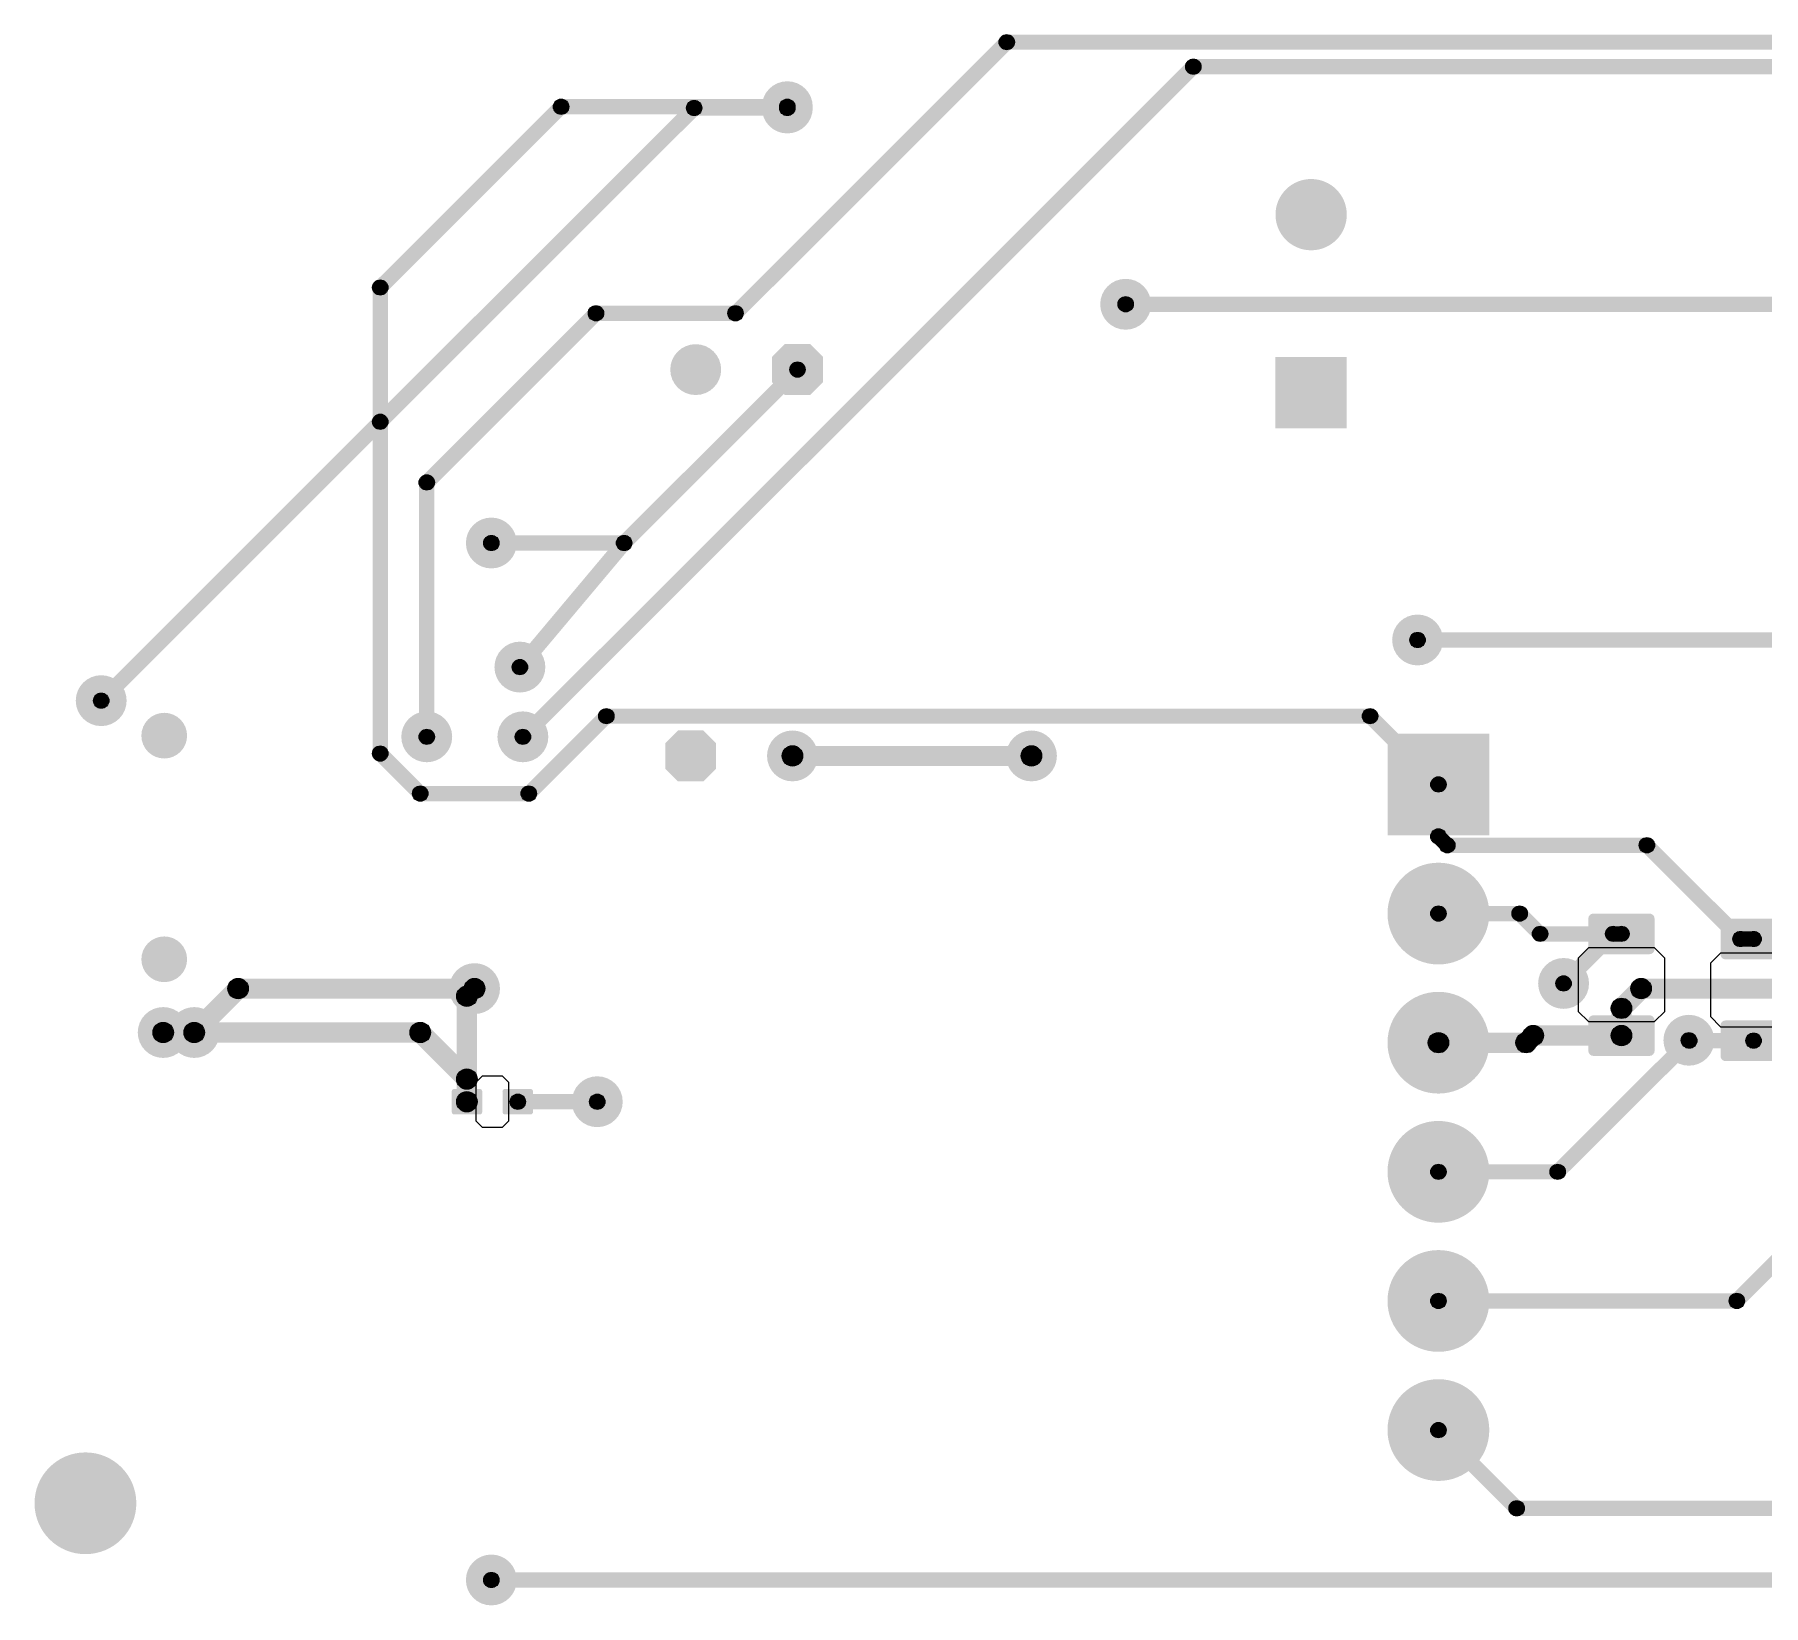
# Model space of a CAD drawing. Header units: millimetres. Extents: x 0 to 3.58, y 0 to 2.95.
# Drawn here: x 0.079 to 1.417, y 0.039 to 1.256 of the extents above; entities that cross this region are included whole.
import ezdxf

# ---------------------------------------------------------------- set-up
doc = ezdxf.new("R2010")
doc.units = ezdxf.units.MM
doc.header["$MEASUREMENT"] = 0
for name, color, linetype in [('BottomLayer', 5, 'Continuous'), ('PadHoleLayer', 156, 'Continuous'), ('ViaHoleLayer', 16, 'Continuous')]:
    doc.layers.add(name, color=color, linetype=linetype)

# ---------------------------------------------------------------- blocks, each defined once
blk = doc.blocks.new('CON__PLS_6_9')
at = {"layer": 'BottomLayer'}
blk.add_hatch(color=5, dxfattribs=at).paths.add_polyline_path([(-0.2894, 0.0394), (-0.2106, 0.0394), (-0.2106, -0.0394), (-0.2894, -0.0394)])
h = blk.add_hatch(color=5, dxfattribs=at)
edge = h.paths.add_edge_path()
edge.add_arc((-0.15, 0), 0.0394, 0, 360)
h = blk.add_hatch(color=5, dxfattribs=at)
edge = h.paths.add_edge_path()
edge.add_arc((-0.05, 0), 0.0394, 0, 360)
h = blk.add_hatch(color=5, dxfattribs=at)
edge = h.paths.add_edge_path()
edge.add_arc((0.05, 0), 0.0394, 0, 360)
h = blk.add_hatch(color=5, dxfattribs=at)
edge = h.paths.add_edge_path()
edge.add_arc((0.15, 0), 0.0394, 0, 360)
h = blk.add_hatch(color=5, dxfattribs=at)
edge = h.paths.add_edge_path()
edge.add_arc((0.25, 0), 0.0394, 0, 360)
at = {"layer": 'PadHoleLayer'}
h = blk.add_hatch(color=156, dxfattribs=at)
edge = h.paths.add_edge_path()
edge.add_arc((-0.25, 0), 0.0217, 0, 360)
h = blk.add_hatch(color=156, dxfattribs=at)
edge = h.paths.add_edge_path()
edge.add_arc((-0.15, 0), 0.0217, 0, 360)
h = blk.add_hatch(color=156, dxfattribs=at)
edge = h.paths.add_edge_path()
edge.add_arc((-0.05, 0), 0.0217, 0, 360)
h = blk.add_hatch(color=156, dxfattribs=at)
edge = h.paths.add_edge_path()
edge.add_arc((0.05, 0), 0.0217, 0, 360)
h = blk.add_hatch(color=156, dxfattribs=at)
edge = h.paths.add_edge_path()
edge.add_arc((0.15, 0), 0.0217, 0, 360)
h = blk.add_hatch(color=156, dxfattribs=at)
edge = h.paths.add_edge_path()
edge.add_arc((0.25, 0), 0.0217, 0, 360)
blk = doc.blocks.new('USB_MINI_20')
at = {"layer": 'BottomLayer'}
h = blk.add_hatch(color=5, dxfattribs=at)
edge = h.paths.add_edge_path()
edge.add_arc((-0.0866, 0.0059), 0.0177, 0, 360)
h = blk.add_hatch(color=5, dxfattribs=at)
edge = h.paths.add_edge_path()
edge.add_arc((0.0866, 0.0059), 0.0177, 0, 360)
at = {"layer": 'PadHoleLayer'}
h = blk.add_hatch(color=156, dxfattribs=at)
edge = h.paths.add_edge_path()
edge.add_arc((-0.0866, 0.0059), 0.0177, 0, 360)
h = blk.add_hatch(color=156, dxfattribs=at)
edge = h.paths.add_edge_path()
edge.add_arc((0.0866, 0.0059), 0.0177, 0, 360)
blk = doc.blocks.new('RES0805_B_47')
at = {"layer": 'BottomLayer'}
h = blk.add_hatch(color=5, dxfattribs=at)
edge = h.paths.add_edge_path()
edge.add_arc((-0.0276, 0.0217), 0.00394, 0, 90)
edge.add_line((-0.0276, 0.0256), (-0.0512, 0.0256))
edge.add_arc((-0.0512, 0.0217), 0.00394, 90, 180)
edge.add_line((-0.0551, 0.0217), (-0.0551, -0.0217))
edge.add_arc((-0.0512, -0.0217), 0.00394, 180, 270)
edge.add_line((-0.0512, -0.0256), (-0.0276, -0.0256))
edge.add_arc((-0.0276, -0.0217), 0.00394, 270, 360)
edge.add_line((-0.0236, -0.0217), (-0.0236, 0.0217))
h = blk.add_hatch(color=5, dxfattribs=at)
edge = h.paths.add_edge_path()
edge.add_arc((0.0512, 0.0217), 0.00394, 0, 90)
edge.add_line((0.0512, 0.0256), (0.0276, 0.0256))
edge.add_arc((0.0276, 0.0217), 0.00394, 90, 180)
edge.add_line((0.0236, 0.0217), (0.0236, -0.0217))
edge.add_arc((0.0276, -0.0217), 0.00394, 180, 270)
edge.add_line((0.0276, -0.0256), (0.0512, -0.0256))
edge.add_arc((0.0512, -0.0217), 0.00394, 270, 360)
edge.add_line((0.0551, -0.0217), (0.0551, 0.0217))
for p, q in [((-0.0207, 0.0335), (-0.0285, 0.0256)), ((0.0207, 0.0335), (-0.0207, 0.0335)), ((0.0285, 0.0256), (0.0207, 0.0335)), ((-0.0285, 0.0256), (-0.0285, -0.0256)), ((0.0285, -0.0256), (0.0285, 0.0256)), ((-0.0285, -0.0256), (-0.0207, -0.0335)), ((0.0207, -0.0335), (0.0285, -0.0256)), ((-0.0207, -0.0335), (0.0207, -0.0335))]:
    blk.add_line(p, q, dxfattribs=at)
blk = doc.blocks.new('RES0805_B_48')
at = {"layer": 'BottomLayer'}
h = blk.add_hatch(color=5, dxfattribs=at)
edge = h.paths.add_edge_path()
edge.add_arc((-0.0276, 0.0217), 0.00394, 0, 90)
edge.add_line((-0.0276, 0.0256), (-0.0512, 0.0256))
edge.add_arc((-0.0512, 0.0217), 0.00394, 90, 180)
edge.add_line((-0.0551, 0.0217), (-0.0551, -0.0217))
edge.add_arc((-0.0512, -0.0217), 0.00394, 180, 270)
edge.add_line((-0.0512, -0.0256), (-0.0276, -0.0256))
edge.add_arc((-0.0276, -0.0217), 0.00394, 270, 360)
edge.add_line((-0.0236, -0.0217), (-0.0236, 0.0217))
h = blk.add_hatch(color=5, dxfattribs=at)
edge = h.paths.add_edge_path()
edge.add_arc((0.0512, 0.0217), 0.00394, 0, 90)
edge.add_line((0.0512, 0.0256), (0.0276, 0.0256))
edge.add_arc((0.0276, 0.0217), 0.00394, 90, 180)
edge.add_line((0.0236, 0.0217), (0.0236, -0.0217))
edge.add_arc((0.0276, -0.0217), 0.00394, 180, 270)
edge.add_line((0.0276, -0.0256), (0.0512, -0.0256))
edge.add_arc((0.0512, -0.0217), 0.00394, 270, 360)
edge.add_line((0.0551, -0.0217), (0.0551, 0.0217))
for p, q in [((-0.0207, 0.0335), (-0.0285, 0.0256)), ((0.0207, 0.0335), (-0.0207, 0.0335)), ((0.0285, 0.0256), (0.0207, 0.0335)), ((-0.0285, 0.0256), (-0.0285, -0.0256)), ((0.0285, -0.0256), (0.0285, 0.0256)), ((-0.0285, -0.0256), (-0.0207, -0.0335)), ((0.0207, -0.0335), (0.0285, -0.0256)), ((-0.0207, -0.0335), (0.0207, -0.0335))]:
    blk.add_line(p, q, dxfattribs=at)
blk = doc.blocks.new('WCAP_ATUL_8_11_5_3_5_0_5_58')
at = {"layer": 'BottomLayer'}
blk.add_hatch(color=5, dxfattribs=at).paths.add_polyline_path([(-0.0965, 0.0276), (-0.0413, 0.0276), (-0.0413, -0.0276), (-0.0965, -0.0276)])
h = blk.add_hatch(color=5, dxfattribs=at)
edge = h.paths.add_edge_path()
edge.add_arc((0.0689, 0), 0.0276, 0, 360)
at = {"layer": 'PadHoleLayer'}
h = blk.add_hatch(color=156, dxfattribs=at)
edge = h.paths.add_edge_path()
edge.add_arc((-0.0689, 0), 0.0157, 0, 360)
h = blk.add_hatch(color=156, dxfattribs=at)
edge = h.paths.add_edge_path()
edge.add_arc((0.0689, 0), 0.0157, 0, 360)
blk = doc.blocks.new('CAP__D5C2H11_60')
at = {"layer": 'BottomLayer'}
blk.add_hatch(color=5, dxfattribs=at).paths.add_polyline_path([(-0.0295, 0.0197), (-0.0492, 0.0197), (-0.0591, 0.0098), (-0.0591, -0.0098), (-0.0492, -0.0197), (-0.0295, -0.0197), (-0.0197, -0.0098), (-0.0197, 0.0098)])
h = blk.add_hatch(color=5, dxfattribs=at)
edge = h.paths.add_edge_path()
edge.add_arc((0.0394, 0), 0.0197, 0, 360)
at = {"layer": 'PadHoleLayer'}
h = blk.add_hatch(color=156, dxfattribs=at)
edge = h.paths.add_edge_path()
edge.add_arc((-0.0394, 0), 0.0118, 0, 360)
h = blk.add_hatch(color=156, dxfattribs=at)
edge = h.paths.add_edge_path()
edge.add_arc((0.0394, 0), 0.0118, 0, 360)
blk = doc.blocks.new('CAP__D5C2H11_64')
at = {"layer": 'BottomLayer'}
blk.add_hatch(color=5, dxfattribs=at).paths.add_polyline_path([(-0.0295, 0.0197), (-0.0492, 0.0197), (-0.0591, 0.0098), (-0.0591, -0.0098), (-0.0492, -0.0197), (-0.0295, -0.0197), (-0.0197, -0.0098), (-0.0197, 0.0098)])
h = blk.add_hatch(color=5, dxfattribs=at)
edge = h.paths.add_edge_path()
edge.add_arc((0.0394, 0), 0.0197, 0, 360)
at = {"layer": 'PadHoleLayer'}
h = blk.add_hatch(color=156, dxfattribs=at)
edge = h.paths.add_edge_path()
edge.add_arc((-0.0394, 0), 0.0118, 0, 360)
h = blk.add_hatch(color=156, dxfattribs=at)
edge = h.paths.add_edge_path()
edge.add_arc((0.0394, 0), 0.0118, 0, 360)
blk = doc.blocks.new('CAPC1005X55N_B_79')
at = {"layer": 'BottomLayer'}
h = blk.add_hatch(color=5, dxfattribs=at)
edge = h.paths.add_edge_path()
edge.add_arc((-0.0098, 0.0079), 0.00197, 0, 90)
edge.add_line((-0.0098, 0.0098), (-0.0295, 0.0098))
edge.add_arc((-0.0295, 0.0079), 0.00197, 90, 180)
edge.add_line((-0.0315, 0.0079), (-0.0315, -0.0079))
edge.add_arc((-0.0295, -0.0079), 0.00197, 180, 270)
edge.add_line((-0.0295, -0.0098), (-0.0098, -0.0098))
edge.add_arc((-0.0098, -0.0079), 0.00197, 270, 360)
edge.add_line((-0.0079, -0.0079), (-0.0079, 0.0079))
h = blk.add_hatch(color=5, dxfattribs=at)
edge = h.paths.add_edge_path()
edge.add_arc((0.0295, 0.0079), 0.00197, 0, 90)
edge.add_line((0.0295, 0.0098), (0.0098, 0.0098))
edge.add_arc((0.0098, 0.0079), 0.00197, 90, 180)
edge.add_line((0.0079, 0.0079), (0.0079, -0.0079))
edge.add_arc((0.0098, -0.0079), 0.00197, 180, 270)
edge.add_line((0.0098, -0.0098), (0.0295, -0.0098))
edge.add_arc((0.0295, -0.0079), 0.00197, 270, 360)
edge.add_line((0.0315, -0.0079), (0.0315, 0.0079))
for p, q in [((-0.0079, 0.0197), (-0.0128, 0.0148)), ((-0.0128, 0.0148), (-0.0128, -0.0148)), ((0.0079, 0.0197), (-0.0079, 0.0197)), ((0.0128, 0.0148), (0.0079, 0.0197)), ((0.0128, -0.0148), (0.0128, 0.0148)), ((-0.0128, -0.0148), (-0.0079, -0.0197)), ((-0.0079, -0.0197), (0.0079, -0.0197)), ((0.0079, -0.0197), (0.0128, -0.0148))]:
    blk.add_line(p, q, dxfattribs=at)

msp = doc.modelspace()

# ---------------------------------------------------------------- hatches: boundary and pattern name
at = {"layer": 'BottomLayer'}
for points in [[(0.6255, 1.0355), (0.6171, 1.0438), (0.8271, 1.2538), (0.8355, 1.2455)], [(0.8313, 1.2438), (0.8313, 1.2556), (1.9373, 1.2556), (1.9373, 1.2438)], [(0.4609, 0.7075), (0.4525, 0.7158), (0.9715, 1.2348), (0.9799, 1.2265)], [(0.9757, 1.2248), (0.9757, 1.2366), (1.9573, 1.2366), (1.9573, 1.2248)], [(0.4863, 1.1938), (0.4863, 1.2056), (0.6614, 1.2056), (0.6614, 1.1938)], [(0.5893, 1.1928), (0.5893, 1.2046), (0.6614, 1.2046), (0.6614, 1.1928)], [(0.3505, 1.0555), (0.3421, 1.0638), (0.4821, 1.2038), (0.4905, 1.1955)], [(0.3505, 0.9515), (0.3421, 0.9598), (0.5851, 1.2028), (0.5935, 1.1945)], [(0.3522, 0.9557), (0.3404, 0.9557), (0.3404, 1.0597), (0.3522, 1.0597)], [(0.5133, 1.0338), (0.5133, 1.0456), (0.6213, 1.0456), (0.6213, 1.0338)], [(0.9233, 1.0408), (0.9233, 1.0526), (1.797, 1.0526), (1.797, 1.0408)], [(0.3865, 0.9045), (0.3781, 0.9128), (0.5091, 1.0438), (0.5175, 1.0355)], [(0.5392, 0.8577), (0.5309, 0.866), (0.6651, 1.0002), (0.6735, 0.9919)], [(0.1345, 0.7355), (0.1261, 0.7438), (0.3421, 0.9598), (0.3505, 0.9515)], [(0.3522, 0.6987), (0.3404, 0.6987), (0.3404, 0.9557), (0.3522, 0.9557)], [(0.3882, 0.7117), (0.3764, 0.7117), (0.3764, 0.9087), (0.3882, 0.9087)], [(0.4323, 0.8559), (0.4323, 0.8677), (0.5351, 0.8677), (0.5351, 0.8559)], [(0.4589, 0.7619), (0.4499, 0.7695), (0.5305, 0.8656), (0.5396, 0.858)], [(1.1493, 0.7808), (1.1493, 0.7926), (1.6023, 0.7926), (1.6023, 0.7808)], [(0.4655, 0.6635), (0.4571, 0.6718), (0.5171, 0.7318), (0.5255, 0.7235)], [(0.5213, 0.7218), (0.5213, 0.7336), (1.1125, 0.7336), (1.1125, 0.7218)], [(1.1083, 0.7235), (1.1167, 0.7318), (1.1695, 0.679), (1.1612, 0.6706)], [(0.3421, 0.6945), (0.3505, 0.7028), (0.3815, 0.6718), (0.3731, 0.6635)], [(0.6654, 0.689), (0.6654, 0.7047), (0.8504, 0.7047), (0.8504, 0.689)], [(0.3773, 0.6618), (0.3773, 0.6736), (0.4613, 0.6736), (0.4613, 0.6618)], [(1.1713, 0.6346), (1.1594, 0.6346), (1.1594, 0.6748), (1.1713, 0.6748)], [(1.1612, 0.6305), (1.1695, 0.6388), (1.1765, 0.6318), (1.1681, 0.6235)], [(1.1723, 0.6218), (1.1723, 0.6336), (1.3268, 0.6336), (1.3268, 0.6218)], [(1.3226, 0.6235), (1.3309, 0.6318), (1.4035, 0.5593), (1.3951, 0.5509)], [(1.1654, 0.5689), (1.1654, 0.5807), (1.2283, 0.5807), (1.2283, 0.5689)], [(1.2241, 0.5706), (1.2325, 0.579), (1.2482, 0.5632), (1.2399, 0.5549)], [(1.2441, 0.5531), (1.2441, 0.565), (1.3007, 0.565), (1.3007, 0.5531)], [(1.2665, 0.5165), (1.2581, 0.5248), (1.2965, 0.5632), (1.3049, 0.5549)], [(1.3007, 0.5531), (1.3007, 0.565), (1.3071, 0.565), (1.3071, 0.5531)], [(1.3993, 0.5492), (1.3993, 0.561), (1.4094, 0.561), (1.4094, 0.5492)], [(1.4094, 0.5492), (1.4094, 0.561), (1.5073, 0.561), (1.5073, 0.5492)], [(0.2079, 0.4771), (0.1968, 0.4882), (0.2308, 0.5222), (0.2419, 0.5111)], [(0.2363, 0.5088), (0.2363, 0.5245), (0.4193, 0.5245), (0.4193, 0.5088)], [(0.419, 0.5052), (0.4078, 0.5163), (0.4137, 0.5222), (0.4249, 0.5111)], [(1.3127, 0.4959), (1.3015, 0.507), (1.3168, 0.5222), (1.3279, 0.5111)], [(1.3223, 0.5088), (1.3223, 0.5245), (1.4433, 0.5245), (1.4433, 0.5088)], [(0.4213, 0.4466), (0.4055, 0.4466), (0.4055, 0.5108), (0.4213, 0.5108)], [(1.315, 0.4803), (1.2992, 0.4803), (1.2992, 0.5014), (1.315, 0.5014)], [(0.1783, 0.4748), (0.1783, 0.4905), (0.2023, 0.4905), (0.2023, 0.4748)], [(0.2023, 0.4748), (0.2023, 0.4905), (0.3773, 0.4905), (0.3773, 0.4748)], [(0.3718, 0.4771), (0.3829, 0.4882), (0.419, 0.4522), (0.4078, 0.441)], [(1.1654, 0.4669), (1.1654, 0.4827), (1.2333, 0.4827), (1.2333, 0.4669)], [(1.2389, 0.4692), (1.2278, 0.4804), (1.2333, 0.4859), (1.2444, 0.4747)], [(1.2388, 0.4724), (1.2388, 0.4882), (1.3071, 0.4882), (1.3071, 0.4724)], [(1.3596, 0.4705), (1.3596, 0.4823), (1.4094, 0.4823), (1.4094, 0.4705)], [(1.2619, 0.3706), (1.2536, 0.379), (1.3554, 0.4806), (1.3638, 0.4722)], [(1.3551, 0.4725), (1.3635, 0.4808), (1.3638, 0.4806), (1.3554, 0.4722)], [(1.3638, 0.4722), (1.3554, 0.4806), (1.3554, 0.4806), (1.3638, 0.4722)], [(0.4213, 0.4291), (0.4055, 0.4291), (0.4055, 0.4466), (0.4213, 0.4466)], [(0.4528, 0.4232), (0.4528, 0.435), (0.5143, 0.435), (0.5143, 0.4232)], [(1.4006, 0.2706), (1.3922, 0.279), (1.5431, 0.4298), (1.5514, 0.4215)], [(1.1654, 0.3689), (1.1654, 0.3807), (1.2577, 0.3807), (1.2577, 0.3689)], [(1.1654, 0.2689), (1.1654, 0.2807), (1.3964, 0.2807), (1.3964, 0.2689)], [(1.1612, 0.1706), (1.1695, 0.179), (1.2302, 0.1183), (1.2218, 0.11)], [(1.226, 0.1083), (1.226, 0.1201), (1.8438, 0.1201), (1.8438, 0.1083)], [(0.4323, 0.0528), (0.4323, 0.0646), (3.2484, 0.0646), (3.2484, 0.0528)]]:
    msp.add_hatch(color=5, dxfattribs=at).paths.add_polyline_path(points)
h = msp.add_hatch(color=5, dxfattribs=at)
edge = h.paths.add_edge_path()
edge.add_arc((0.8313, 1.2497), 0.00591, 0, 360)
h = msp.add_hatch(color=5, dxfattribs=at)
edge = h.paths.add_edge_path()
edge.add_arc((0.8313, 1.2497), 0.00591, 0, 360)
h = msp.add_hatch(color=5, dxfattribs=at)
edge = h.paths.add_edge_path()
edge.add_arc((0.9757, 1.2307), 0.00591, 0, 360)
h = msp.add_hatch(color=5, dxfattribs=at)
edge = h.paths.add_edge_path()
edge.add_arc((0.9757, 1.2307), 0.00591, 0, 360)
h = msp.add_hatch(color=5, dxfattribs=at)
edge = h.paths.add_edge_path()
edge.add_arc((0.6614, 1.1997), 0.0197, 0, 360)
h = msp.add_hatch(color=5, dxfattribs=at)
edge = h.paths.add_edge_path()
edge.add_arc((0.6614, 1.1987), 0.0197, 0, 360)
h = msp.add_hatch(color=5, dxfattribs=at)
edge = h.paths.add_edge_path()
edge.add_arc((0.4863, 1.1997), 0.00591, 0, 360)
h = msp.add_hatch(color=5, dxfattribs=at)
edge = h.paths.add_edge_path()
edge.add_arc((0.4863, 1.1997), 0.00591, 0, 360)
h = msp.add_hatch(color=5, dxfattribs=at)
edge = h.paths.add_edge_path()
edge.add_arc((0.5893, 1.1987), 0.00591, 0, 360)
h = msp.add_hatch(color=5, dxfattribs=at)
edge = h.paths.add_edge_path()
edge.add_arc((0.5893, 1.1987), 0.00591, 0, 360)
h = msp.add_hatch(color=5, dxfattribs=at)
edge = h.paths.add_edge_path()
edge.add_arc((0.6614, 1.1997), 0.00591, 0, 360)
h = msp.add_hatch(color=5, dxfattribs=at)
edge = h.paths.add_edge_path()
edge.add_arc((0.6614, 1.1987), 0.00591, 0, 360)
h = msp.add_hatch(color=5, dxfattribs=at)
edge = h.paths.add_edge_path()
edge.add_arc((0.3463, 1.0597), 0.00591, 0, 360)
h = msp.add_hatch(color=5, dxfattribs=at)
edge = h.paths.add_edge_path()
edge.add_arc((0.3463, 1.0597), 0.00591, 0, 360)
h = msp.add_hatch(color=5, dxfattribs=at)
edge = h.paths.add_edge_path()
edge.add_arc((0.9233, 1.0467), 0.0197, 0, 360)
h = msp.add_hatch(color=5, dxfattribs=at)
edge = h.paths.add_edge_path()
edge.add_arc((0.5133, 1.0397), 0.00591, 0, 360)
h = msp.add_hatch(color=5, dxfattribs=at)
edge = h.paths.add_edge_path()
edge.add_arc((0.5133, 1.0397), 0.00591, 0, 360)
h = msp.add_hatch(color=5, dxfattribs=at)
edge = h.paths.add_edge_path()
edge.add_arc((0.6213, 1.0397), 0.00591, 0, 360)
h = msp.add_hatch(color=5, dxfattribs=at)
edge = h.paths.add_edge_path()
edge.add_arc((0.6213, 1.0397), 0.00591, 0, 360)
h = msp.add_hatch(color=5, dxfattribs=at)
edge = h.paths.add_edge_path()
edge.add_arc((0.9233, 1.0467), 0.00591, 0, 360)
h = msp.add_hatch(color=5, dxfattribs=at)
edge = h.paths.add_edge_path()
edge.add_arc((0.6693, 0.9961), 0.00591, 0, 360)
h = msp.add_hatch(color=5, dxfattribs=at)
edge = h.paths.add_edge_path()
edge.add_arc((0.3463, 0.9557), 0.00591, 0, 360)
h = msp.add_hatch(color=5, dxfattribs=at)
edge = h.paths.add_edge_path()
edge.add_arc((0.3463, 0.9557), 0.00591, 0, 360)
h = msp.add_hatch(color=5, dxfattribs=at)
edge = h.paths.add_edge_path()
edge.add_arc((0.3463, 0.9557), 0.00591, 0, 360)
h = msp.add_hatch(color=5, dxfattribs=at)
edge = h.paths.add_edge_path()
edge.add_arc((0.3463, 0.9557), 0.00591, 0, 360)
h = msp.add_hatch(color=5, dxfattribs=at)
edge = h.paths.add_edge_path()
edge.add_arc((0.3823, 0.9087), 0.00591, 0, 360)
h = msp.add_hatch(color=5, dxfattribs=at)
edge = h.paths.add_edge_path()
edge.add_arc((0.3823, 0.9087), 0.00591, 0, 360)
h = msp.add_hatch(color=5, dxfattribs=at)
edge = h.paths.add_edge_path()
edge.add_arc((0.4323, 0.8618), 0.0197, 0, 360)
h = msp.add_hatch(color=5, dxfattribs=at)
edge = h.paths.add_edge_path()
edge.add_arc((0.4323, 0.8618), 0.00591, 0, 360)
h = msp.add_hatch(color=5, dxfattribs=at)
edge = h.paths.add_edge_path()
edge.add_arc((0.5351, 0.8618), 0.00591, 0, 360)
h = msp.add_hatch(color=5, dxfattribs=at)
edge = h.paths.add_edge_path()
edge.add_arc((0.5351, 0.8618), 0.00591, 0, 360)
h = msp.add_hatch(color=5, dxfattribs=at)
edge = h.paths.add_edge_path()
edge.add_arc((0.5351, 0.8618), 0.00591, 0, 360)
h = msp.add_hatch(color=5, dxfattribs=at)
edge = h.paths.add_edge_path()
edge.add_arc((1.1493, 0.7867), 0.0197, 0, 360)
h = msp.add_hatch(color=5, dxfattribs=at)
edge = h.paths.add_edge_path()
edge.add_arc((1.1493, 0.7867), 0.00591, 0, 360)
h = msp.add_hatch(color=5, dxfattribs=at)
edge = h.paths.add_edge_path()
edge.add_arc((0.4544, 0.7657), 0.0197, 0, 360)
h = msp.add_hatch(color=5, dxfattribs=at)
edge = h.paths.add_edge_path()
edge.add_arc((0.4544, 0.7657), 0.00591, 0, 360)
h = msp.add_hatch(color=5, dxfattribs=at)
edge = h.paths.add_edge_path()
edge.add_arc((0.1303, 0.7397), 0.0197, 0, 360)
h = msp.add_hatch(color=5, dxfattribs=at)
edge = h.paths.add_edge_path()
edge.add_arc((0.1303, 0.7397), 0.00591, 0, 360)
h = msp.add_hatch(color=5, dxfattribs=at)
edge = h.paths.add_edge_path()
edge.add_arc((0.3823, 0.7117), 0.0197, 0, 360)
h = msp.add_hatch(color=5, dxfattribs=at)
edge = h.paths.add_edge_path()
edge.add_arc((0.4567, 0.7117), 0.0197, 0, 360)
h = msp.add_hatch(color=5, dxfattribs=at)
edge = h.paths.add_edge_path()
edge.add_arc((0.5213, 0.7277), 0.00591, 0, 360)
h = msp.add_hatch(color=5, dxfattribs=at)
edge = h.paths.add_edge_path()
edge.add_arc((0.5213, 0.7277), 0.00591, 0, 360)
h = msp.add_hatch(color=5, dxfattribs=at)
edge = h.paths.add_edge_path()
edge.add_arc((1.1125, 0.7277), 0.00591, 0, 360)
h = msp.add_hatch(color=5, dxfattribs=at)
edge = h.paths.add_edge_path()
edge.add_arc((1.1125, 0.7277), 0.00591, 0, 360)
h = msp.add_hatch(color=5, dxfattribs=at)
edge = h.paths.add_edge_path()
edge.add_arc((0.3823, 0.7117), 0.00591, 0, 360)
h = msp.add_hatch(color=5, dxfattribs=at)
edge = h.paths.add_edge_path()
edge.add_arc((0.4567, 0.7117), 0.00591, 0, 360)
h = msp.add_hatch(color=5, dxfattribs=at)
edge = h.paths.add_edge_path()
edge.add_arc((0.8504, 0.6969), 0.0197, 0, 360)
h = msp.add_hatch(color=5, dxfattribs=at)
edge = h.paths.add_edge_path()
edge.add_arc((0.3463, 0.6987), 0.00591, 0, 360)
h = msp.add_hatch(color=5, dxfattribs=at)
edge = h.paths.add_edge_path()
edge.add_arc((0.3463, 0.6987), 0.00591, 0, 360)
h = msp.add_hatch(color=5, dxfattribs=at)
edge = h.paths.add_edge_path()
edge.add_arc((0.6654, 0.6969), 0.00787, 0, 360)
h = msp.add_hatch(color=5, dxfattribs=at)
edge = h.paths.add_edge_path()
edge.add_arc((0.8504, 0.6969), 0.00787, 0, 360)
h = msp.add_hatch(color=5, dxfattribs=at)
edge = h.paths.add_edge_path()
edge.add_arc((0.3773, 0.6677), 0.00591, 0, 360)
h = msp.add_hatch(color=5, dxfattribs=at)
edge = h.paths.add_edge_path()
edge.add_arc((0.3773, 0.6677), 0.00591, 0, 360)
h = msp.add_hatch(color=5, dxfattribs=at)
edge = h.paths.add_edge_path()
edge.add_arc((0.4613, 0.6677), 0.00591, 0, 360)
h = msp.add_hatch(color=5, dxfattribs=at)
edge = h.paths.add_edge_path()
edge.add_arc((0.4613, 0.6677), 0.00591, 0, 360)
h = msp.add_hatch(color=5, dxfattribs=at)
edge = h.paths.add_edge_path()
edge.add_arc((1.1654, 0.6748), 0.00591, 0, 360)
h = msp.add_hatch(color=5, dxfattribs=at)
edge = h.paths.add_edge_path()
edge.add_arc((1.1654, 0.6748), 0.00591, 0, 360)
h = msp.add_hatch(color=5, dxfattribs=at)
edge = h.paths.add_edge_path()
edge.add_arc((1.1654, 0.6346), 0.00591, 0, 360)
h = msp.add_hatch(color=5, dxfattribs=at)
edge = h.paths.add_edge_path()
edge.add_arc((1.1654, 0.6346), 0.00591, 0, 360)
h = msp.add_hatch(color=5, dxfattribs=at)
edge = h.paths.add_edge_path()
edge.add_arc((1.1723, 0.6277), 0.00591, 0, 360)
h = msp.add_hatch(color=5, dxfattribs=at)
edge = h.paths.add_edge_path()
edge.add_arc((1.1723, 0.6277), 0.00591, 0, 360)
h = msp.add_hatch(color=5, dxfattribs=at)
edge = h.paths.add_edge_path()
edge.add_arc((1.3268, 0.6277), 0.00591, 0, 360)
h = msp.add_hatch(color=5, dxfattribs=at)
edge = h.paths.add_edge_path()
edge.add_arc((1.3268, 0.6277), 0.00591, 0, 360)
h = msp.add_hatch(color=5, dxfattribs=at)
edge = h.paths.add_edge_path()
edge.add_arc((1.1654, 0.5748), 0.00591, 0, 360)
h = msp.add_hatch(color=5, dxfattribs=at)
edge = h.paths.add_edge_path()
edge.add_arc((1.2283, 0.5748), 0.00591, 0, 360)
h = msp.add_hatch(color=5, dxfattribs=at)
edge = h.paths.add_edge_path()
edge.add_arc((1.2283, 0.5748), 0.00591, 0, 360)
h = msp.add_hatch(color=5, dxfattribs=at)
edge = h.paths.add_edge_path()
edge.add_arc((1.2441, 0.5591), 0.00591, 0, 360)
h = msp.add_hatch(color=5, dxfattribs=at)
edge = h.paths.add_edge_path()
edge.add_arc((1.2441, 0.5591), 0.00591, 0, 360)
h = msp.add_hatch(color=5, dxfattribs=at)
edge = h.paths.add_edge_path()
edge.add_arc((1.3007, 0.5591), 0.00591, 0, 360)
h = msp.add_hatch(color=5, dxfattribs=at)
edge = h.paths.add_edge_path()
edge.add_arc((1.3007, 0.5591), 0.00591, 0, 360)
h = msp.add_hatch(color=5, dxfattribs=at)
edge = h.paths.add_edge_path()
edge.add_arc((1.3007, 0.5591), 0.00591, 0, 360)
h = msp.add_hatch(color=5, dxfattribs=at)
edge = h.paths.add_edge_path()
edge.add_arc((1.3071, 0.5591), 0.00591, 0, 360)
h = msp.add_hatch(color=5, dxfattribs=at)
edge = h.paths.add_edge_path()
edge.add_arc((1.3993, 0.5551), 0.00591, 0, 360)
h = msp.add_hatch(color=5, dxfattribs=at)
edge = h.paths.add_edge_path()
edge.add_arc((1.3993, 0.5551), 0.00591, 0, 360)
h = msp.add_hatch(color=5, dxfattribs=at)
edge = h.paths.add_edge_path()
edge.add_arc((1.4094, 0.5551), 0.00591, 0, 360)
h = msp.add_hatch(color=5, dxfattribs=at)
edge = h.paths.add_edge_path()
edge.add_arc((1.4094, 0.5551), 0.00591, 0, 360)
h = msp.add_hatch(color=5, dxfattribs=at)
edge = h.paths.add_edge_path()
edge.add_arc((0.4193, 0.5167), 0.0197, 0, 360)
h = msp.add_hatch(color=5, dxfattribs=at)
edge = h.paths.add_edge_path()
edge.add_arc((1.2623, 0.5207), 0.0197, 0, 360)
h = msp.add_hatch(color=5, dxfattribs=at)
edge = h.paths.add_edge_path()
edge.add_arc((0.2363, 0.5167), 0.00787, 0, 360)
h = msp.add_hatch(color=5, dxfattribs=at)
edge = h.paths.add_edge_path()
edge.add_arc((0.2363, 0.5167), 0.00787, 0, 360)
h = msp.add_hatch(color=5, dxfattribs=at)
edge = h.paths.add_edge_path()
edge.add_arc((0.4193, 0.5167), 0.00787, 0, 360)
h = msp.add_hatch(color=5, dxfattribs=at)
edge = h.paths.add_edge_path()
edge.add_arc((0.4193, 0.5167), 0.00787, 0, 360)
h = msp.add_hatch(color=5, dxfattribs=at)
edge = h.paths.add_edge_path()
edge.add_arc((1.2623, 0.5207), 0.00591, 0, 360)
h = msp.add_hatch(color=5, dxfattribs=at)
edge = h.paths.add_edge_path()
edge.add_arc((1.3223, 0.5167), 0.00787, 0, 360)
h = msp.add_hatch(color=5, dxfattribs=at)
edge = h.paths.add_edge_path()
edge.add_arc((1.3223, 0.5167), 0.00787, 0, 360)
h = msp.add_hatch(color=5, dxfattribs=at)
edge = h.paths.add_edge_path()
edge.add_arc((0.4134, 0.5108), 0.00787, 0, 360)
h = msp.add_hatch(color=5, dxfattribs=at)
edge = h.paths.add_edge_path()
edge.add_arc((0.4134, 0.5108), 0.00787, 0, 360)
h = msp.add_hatch(color=5, dxfattribs=at)
edge = h.paths.add_edge_path()
edge.add_arc((1.3071, 0.5014), 0.00787, 0, 360)
h = msp.add_hatch(color=5, dxfattribs=at)
edge = h.paths.add_edge_path()
edge.add_arc((1.3071, 0.5014), 0.00787, 0, 360)
h = msp.add_hatch(color=5, dxfattribs=at)
edge = h.paths.add_edge_path()
edge.add_arc((0.1783, 0.4827), 0.0197, 0, 360)
h = msp.add_hatch(color=5, dxfattribs=at)
edge = h.paths.add_edge_path()
edge.add_arc((0.2023, 0.4827), 0.0197, 0, 360)
h = msp.add_hatch(color=5, dxfattribs=at)
edge = h.paths.add_edge_path()
edge.add_arc((1.3593, 0.4767), 0.0197, 0, 360)
h = msp.add_hatch(color=5, dxfattribs=at)
edge = h.paths.add_edge_path()
edge.add_arc((0.1783, 0.4827), 0.00787, 0, 360)
h = msp.add_hatch(color=5, dxfattribs=at)
edge = h.paths.add_edge_path()
edge.add_arc((0.2023, 0.4827), 0.00787, 0, 360)
h = msp.add_hatch(color=5, dxfattribs=at)
edge = h.paths.add_edge_path()
edge.add_arc((0.2023, 0.4827), 0.00787, 0, 360)
h = msp.add_hatch(color=5, dxfattribs=at)
edge = h.paths.add_edge_path()
edge.add_arc((0.2023, 0.4827), 0.00787, 0, 360)
h = msp.add_hatch(color=5, dxfattribs=at)
edge = h.paths.add_edge_path()
edge.add_arc((0.3773, 0.4827), 0.00787, 0, 360)
h = msp.add_hatch(color=5, dxfattribs=at)
edge = h.paths.add_edge_path()
edge.add_arc((0.3773, 0.4827), 0.00787, 0, 360)
h = msp.add_hatch(color=5, dxfattribs=at)
edge = h.paths.add_edge_path()
edge.add_arc((1.1654, 0.4748), 0.00787, 0, 360)
h = msp.add_hatch(color=5, dxfattribs=at)
edge = h.paths.add_edge_path()
edge.add_arc((1.2333, 0.4748), 0.00787, 0, 360)
h = msp.add_hatch(color=5, dxfattribs=at)
edge = h.paths.add_edge_path()
edge.add_arc((1.2333, 0.4748), 0.00787, 0, 360)
h = msp.add_hatch(color=5, dxfattribs=at)
edge = h.paths.add_edge_path()
edge.add_arc((1.2388, 0.4803), 0.00787, 0, 360)
h = msp.add_hatch(color=5, dxfattribs=at)
edge = h.paths.add_edge_path()
edge.add_arc((1.2388, 0.4803), 0.00787, 0, 360)
h = msp.add_hatch(color=5, dxfattribs=at)
edge = h.paths.add_edge_path()
edge.add_arc((1.3071, 0.4803), 0.00787, 0, 360)
h = msp.add_hatch(color=5, dxfattribs=at)
edge = h.paths.add_edge_path()
edge.add_arc((1.3071, 0.4803), 0.00787, 0, 360)
h = msp.add_hatch(color=5, dxfattribs=at)
edge = h.paths.add_edge_path()
edge.add_arc((1.3593, 0.4767), 0.00591, 0, 360)
h = msp.add_hatch(color=5, dxfattribs=at)
edge = h.paths.add_edge_path()
edge.add_arc((1.3596, 0.4764), 0.00591, 0, 360)
h = msp.add_hatch(color=5, dxfattribs=at)
edge = h.paths.add_edge_path()
edge.add_arc((1.3596, 0.4764), 0.00591, 0, 360)
h = msp.add_hatch(color=5, dxfattribs=at)
edge = h.paths.add_edge_path()
edge.add_arc((1.3596, 0.4764), 0.00591, 0, 360)
h = msp.add_hatch(color=5, dxfattribs=at)
edge = h.paths.add_edge_path()
edge.add_arc((1.3596, 0.4764), 0.00591, 0, 360)
h = msp.add_hatch(color=5, dxfattribs=at)
edge = h.paths.add_edge_path()
edge.add_arc((1.3596, 0.4764), 0.00591, 0, 360)
h = msp.add_hatch(color=5, dxfattribs=at)
edge = h.paths.add_edge_path()
edge.add_arc((1.4094, 0.4764), 0.00591, 0, 360)
h = msp.add_hatch(color=5, dxfattribs=at)
edge = h.paths.add_edge_path()
edge.add_arc((0.4134, 0.4466), 0.00787, 0, 360)
h = msp.add_hatch(color=5, dxfattribs=at)
edge = h.paths.add_edge_path()
edge.add_arc((0.4134, 0.4466), 0.00787, 0, 360)
h = msp.add_hatch(color=5, dxfattribs=at)
edge = h.paths.add_edge_path()
edge.add_arc((0.4134, 0.4466), 0.00787, 0, 360)
h = msp.add_hatch(color=5, dxfattribs=at)
edge = h.paths.add_edge_path()
edge.add_arc((0.5143, 0.4291), 0.0197, 0, 360)
h = msp.add_hatch(color=5, dxfattribs=at)
edge = h.paths.add_edge_path()
edge.add_arc((0.4134, 0.4291), 0.00787, 0, 360)
h = msp.add_hatch(color=5, dxfattribs=at)
edge = h.paths.add_edge_path()
edge.add_arc((0.4528, 0.4291), 0.00591, 0, 360)
h = msp.add_hatch(color=5, dxfattribs=at)
edge = h.paths.add_edge_path()
edge.add_arc((0.5143, 0.4291), 0.00591, 0, 360)
h = msp.add_hatch(color=5, dxfattribs=at)
edge = h.paths.add_edge_path()
edge.add_arc((1.1654, 0.3748), 0.00591, 0, 360)
h = msp.add_hatch(color=5, dxfattribs=at)
edge = h.paths.add_edge_path()
edge.add_arc((1.2577, 0.3748), 0.00591, 0, 360)
h = msp.add_hatch(color=5, dxfattribs=at)
edge = h.paths.add_edge_path()
edge.add_arc((1.2577, 0.3748), 0.00591, 0, 360)
h = msp.add_hatch(color=5, dxfattribs=at)
edge = h.paths.add_edge_path()
edge.add_arc((1.1654, 0.2748), 0.00591, 0, 360)
h = msp.add_hatch(color=5, dxfattribs=at)
edge = h.paths.add_edge_path()
edge.add_arc((1.3964, 0.2748), 0.00591, 0, 360)
h = msp.add_hatch(color=5, dxfattribs=at)
edge = h.paths.add_edge_path()
edge.add_arc((1.3964, 0.2748), 0.00591, 0, 360)
h = msp.add_hatch(color=5, dxfattribs=at)
edge = h.paths.add_edge_path()
edge.add_arc((1.1654, 0.1748), 0.00591, 0, 360)
h = msp.add_hatch(color=5, dxfattribs=at)
edge = h.paths.add_edge_path()
edge.add_arc((0.1181, 0.1181), 0.0197, 0, 360)
h = msp.add_hatch(color=5, dxfattribs=at)
edge = h.paths.add_edge_path()
edge.add_arc((1.226, 0.1142), 0.00591, 0, 360)
h = msp.add_hatch(color=5, dxfattribs=at)
edge = h.paths.add_edge_path()
edge.add_arc((1.226, 0.1142), 0.00591, 0, 360)
h = msp.add_hatch(color=5, dxfattribs=at)
edge = h.paths.add_edge_path()
edge.add_arc((0.4323, 0.0587), 0.0197, 0, 360)
h = msp.add_hatch(color=5, dxfattribs=at)
edge = h.paths.add_edge_path()
edge.add_arc((0.4323, 0.0587), 0.00591, 0, 360)
at = {"layer": 'PadHoleLayer'}
h = msp.add_hatch(color=156, dxfattribs=at)
edge = h.paths.add_edge_path()
edge.add_arc((0.1181, 0.1181), 0.0394, 0, 360)
at = {"layer": 'ViaHoleLayer'}
h = msp.add_hatch(color=16, dxfattribs=at)
edge = h.paths.add_edge_path()
edge.add_arc((0.6614, 1.1997), 0.0118, 0, 360)
h = msp.add_hatch(color=16, dxfattribs=at)
edge = h.paths.add_edge_path()
edge.add_arc((0.6614, 1.1987), 0.0118, 0, 360)
h = msp.add_hatch(color=16, dxfattribs=at)
edge = h.paths.add_edge_path()
edge.add_arc((0.9233, 1.0467), 0.0118, 0, 360)
h = msp.add_hatch(color=16, dxfattribs=at)
edge = h.paths.add_edge_path()
edge.add_arc((0.4323, 0.8618), 0.0118, 0, 360)
h = msp.add_hatch(color=16, dxfattribs=at)
edge = h.paths.add_edge_path()
edge.add_arc((1.1493, 0.7867), 0.0118, 0, 360)
h = msp.add_hatch(color=16, dxfattribs=at)
edge = h.paths.add_edge_path()
edge.add_arc((0.4544, 0.7657), 0.0118, 0, 360)
h = msp.add_hatch(color=16, dxfattribs=at)
edge = h.paths.add_edge_path()
edge.add_arc((0.1303, 0.7397), 0.0118, 0, 360)
h = msp.add_hatch(color=16, dxfattribs=at)
edge = h.paths.add_edge_path()
edge.add_arc((0.3823, 0.7117), 0.0118, 0, 360)
h = msp.add_hatch(color=16, dxfattribs=at)
edge = h.paths.add_edge_path()
edge.add_arc((0.4567, 0.7117), 0.0118, 0, 360)
h = msp.add_hatch(color=16, dxfattribs=at)
edge = h.paths.add_edge_path()
edge.add_arc((0.8504, 0.6969), 0.0118, 0, 360)
h = msp.add_hatch(color=16, dxfattribs=at)
edge = h.paths.add_edge_path()
edge.add_arc((0.4193, 0.5167), 0.0118, 0, 360)
h = msp.add_hatch(color=16, dxfattribs=at)
edge = h.paths.add_edge_path()
edge.add_arc((1.2623, 0.5207), 0.0118, 0, 360)
h = msp.add_hatch(color=16, dxfattribs=at)
edge = h.paths.add_edge_path()
edge.add_arc((0.1783, 0.4827), 0.0118, 0, 360)
h = msp.add_hatch(color=16, dxfattribs=at)
edge = h.paths.add_edge_path()
edge.add_arc((0.2023, 0.4827), 0.0118, 0, 360)
h = msp.add_hatch(color=16, dxfattribs=at)
edge = h.paths.add_edge_path()
edge.add_arc((1.3593, 0.4767), 0.0118, 0, 360)
h = msp.add_hatch(color=16, dxfattribs=at)
edge = h.paths.add_edge_path()
edge.add_arc((0.5143, 0.4291), 0.0118, 0, 360)
h = msp.add_hatch(color=16, dxfattribs=at)
edge = h.paths.add_edge_path()
edge.add_arc((0.4323, 0.0587), 0.0118, 0, 360)

# ---------------------------------------------------------------- linework, layer by layer
at = {"layer": 'BottomLayer'}
for centre, radius in [((0.8313, 1.2497), 0.00591), ((0.8313, 1.2497), 0.00591), ((0.9757, 1.2307), 0.00591), ((0.9757, 1.2307), 0.00591), ((0.4863, 1.1997), 0.00591), ((0.4863, 1.1997), 0.00591), ((0.5893, 1.1987), 0.00591), ((0.5893, 1.1987), 0.00591), ((0.6614, 1.1997), 0.00591), ((0.6614, 1.1987), 0.00591), ((0.3463, 1.0597), 0.00591), ((0.3463, 1.0597), 0.00591), ((0.5133, 1.0397), 0.00591), ((0.5133, 1.0397), 0.00591), ((0.6213, 1.0397), 0.00591), ((0.6213, 1.0397), 0.00591), ((0.9233, 1.0467), 0.00591), ((0.6693, 0.9961), 0.00591), ((0.3463, 0.9557), 0.00591), ((0.3463, 0.9557), 0.00591), ((0.3463, 0.9557), 0.00591), ((0.3463, 0.9557), 0.00591), ((0.3823, 0.9087), 0.00591), ((0.3823, 0.9087), 0.00591), ((0.4323, 0.8618), 0.00591), ((0.5351, 0.8618), 0.00591), ((0.5351, 0.8618), 0.00591), ((0.5351, 0.8618), 0.00591), ((1.1493, 0.7867), 0.00591), ((0.4544, 0.7657), 0.00591), ((0.1303, 0.7397), 0.00591), ((0.5213, 0.7277), 0.00591), ((0.5213, 0.7277), 0.00591), ((1.1125, 0.7277), 0.00591), ((1.1125, 0.7277), 0.00591), ((0.3823, 0.7117), 0.00591), ((0.4567, 0.7117), 0.00591), ((0.3463, 0.6987), 0.00591), ((0.3463, 0.6987), 0.00591), ((0.6654, 0.6969), 0.00787), ((0.8504, 0.6969), 0.00787), ((0.3773, 0.6677), 0.00591), ((0.3773, 0.6677), 0.00591), ((0.4613, 0.6677), 0.00591), ((0.4613, 0.6677), 0.00591), ((1.1654, 0.6748), 0.00591), ((1.1654, 0.6748), 0.00591), ((1.1654, 0.6346), 0.00591), ((1.1654, 0.6346), 0.00591), ((1.1723, 0.6277), 0.00591), ((1.1723, 0.6277), 0.00591), ((1.3268, 0.6277), 0.00591), ((1.3268, 0.6277), 0.00591), ((1.1654, 0.5748), 0.00591), ((1.2283, 0.5748), 0.00591), ((1.2283, 0.5748), 0.00591), ((1.2441, 0.5591), 0.00591), ((1.2441, 0.5591), 0.00591), ((1.3007, 0.5591), 0.00591), ((1.3007, 0.5591), 0.00591), ((1.3007, 0.5591), 0.00591), ((1.3071, 0.5591), 0.00591), ((1.3993, 0.5551), 0.00591), ((1.3993, 0.5551), 0.00591), ((1.4094, 0.5551), 0.00591), ((1.4094, 0.5551), 0.00591), ((0.2363, 0.5167), 0.00787), ((0.2363, 0.5167), 0.00787), ((0.4193, 0.5167), 0.00787), ((0.4193, 0.5167), 0.00787), ((1.2623, 0.5207), 0.00591), ((1.3223, 0.5167), 0.00787), ((1.3223, 0.5167), 0.00787), ((0.4134, 0.5108), 0.00787), ((0.4134, 0.5108), 0.00787), ((1.3071, 0.5014), 0.00787), ((1.3071, 0.5014), 0.00787), ((0.1783, 0.4827), 0.00787), ((0.2023, 0.4827), 0.00787), ((0.2023, 0.4827), 0.00787), ((0.2023, 0.4827), 0.00787), ((0.3773, 0.4827), 0.00787), ((0.3773, 0.4827), 0.00787), ((1.1654, 0.4748), 0.00787), ((1.2333, 0.4748), 0.00787), ((1.2333, 0.4748), 0.00787), ((1.2388, 0.4803), 0.00787), ((1.2388, 0.4803), 0.00787), ((1.3071, 0.4803), 0.00787), ((1.3071, 0.4803), 0.00787), ((1.3593, 0.4767), 0.00591), ((1.3596, 0.4764), 0.00591), ((1.3596, 0.4764), 0.00591), ((1.3596, 0.4764), 0.00591), ((1.3596, 0.4764), 0.00591), ((1.3596, 0.4764), 0.00591), ((1.4094, 0.4764), 0.00591), ((0.4134, 0.4466), 0.00787), ((0.4134, 0.4466), 0.00787), ((0.4134, 0.4466), 0.00787), ((0.4134, 0.4291), 0.00787), ((0.4528, 0.4291), 0.00591), ((0.5143, 0.4291), 0.00591), ((1.1654, 0.3748), 0.00591), ((1.2577, 0.3748), 0.00591), ((1.2577, 0.3748), 0.00591), ((1.1654, 0.2748), 0.00591), ((1.3964, 0.2748), 0.00591), ((1.3964, 0.2748), 0.00591), ((1.1654, 0.1748), 0.00591), ((1.226, 0.1142), 0.00591), ((1.226, 0.1142), 0.00591), ((0.4323, 0.0587), 0.00591)]:
    msp.add_circle(centre, radius, dxfattribs=at)

# ---------------------------------------------------------------- block references
for name, p, rotation in [('WCAP_ATUL_8_11_5_3_5_0_5_58', (1.0669, 1.0472), 90), ('CAP__D5C2H11_64', (0.6299, 0.9961), 180), ('USB_MINI_20', (0.1732, 0.626), 270), ('CON__PLS_6_9', (1.1654, 0.4248), 270), ('RES0805_B_48', (1.3071, 0.5197), 90), ('RES0805_B_47', (1.4094, 0.5157), 270), ('CAPC1005X55N_B_79', (0.4331, 0.4291), 180)]:
    msp.add_blockref(name, p, dxfattribs=dict(rotation=rotation))
msp.add_blockref('CAP__D5C2H11_60', (0.626, 0.6969))

doc.saveas('drawing.dxf')
